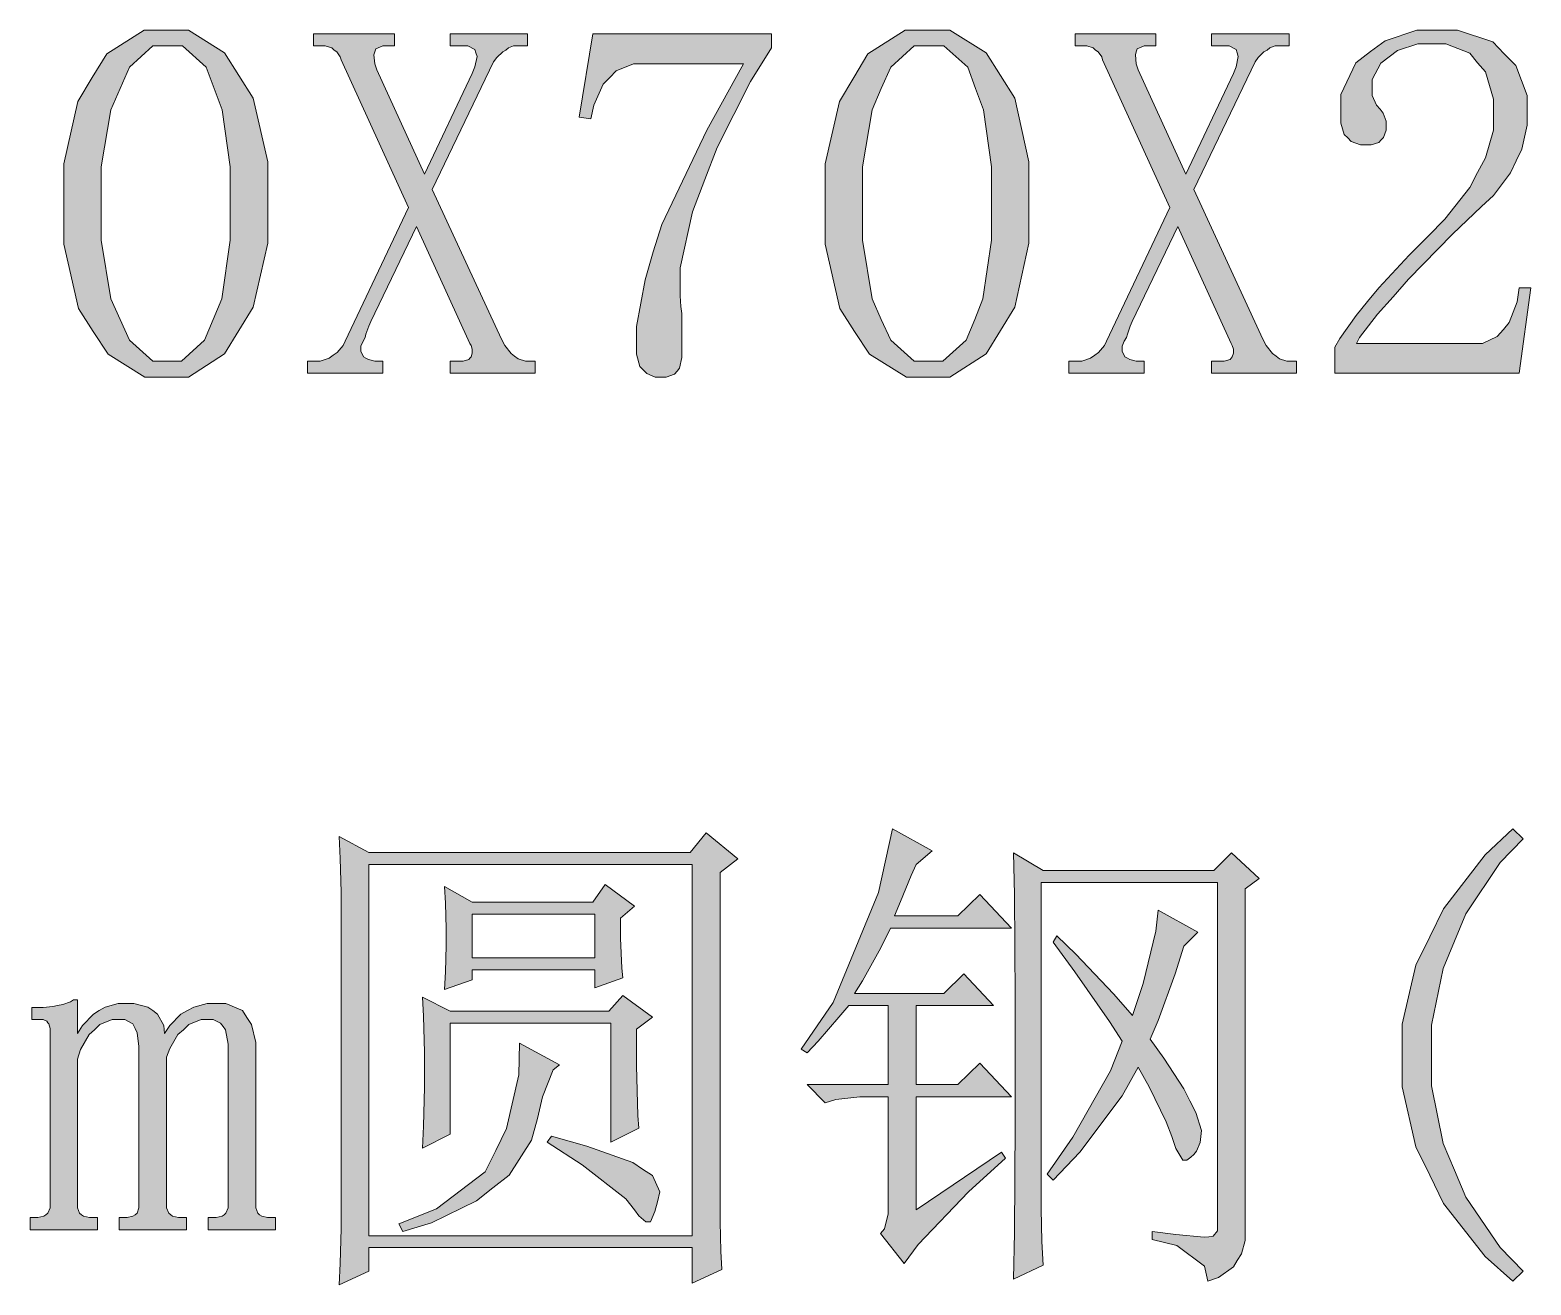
# Model space of a CAD drawing. Header units: millimetres. Extents: x 0 to 586, y 0 to 414.
# Drawn here: x 436.77 to 453.44, y 85.84 to 99.78 of the extents above; entities that cross this region are included whole.
import ezdxf

# ---------------------------------------------------------------- set-up
doc = ezdxf.new("R2010")
doc.units = ezdxf.units.MM

msp = doc.modelspace()

# ---------------------------------------------------------------- hatches: boundary and pattern name
h = msp.add_hatch(color=0)
h.paths.add_polyline_path([(438.284056, 95.923806), (438.044167, 95.923806), (437.634944, 96.177806), (437.469139, 96.431806), (437.306861, 96.685806), (437.141056, 97.401944), (437.141056, 97.864083), (437.141056, 98.294472), (437.299806, 98.985917), (437.458556, 99.2505), (437.620833, 99.515083), (438.033583, 99.779667), (438.284056, 99.779667), (438.527472, 99.779667), (438.929639, 99.525667), (439.088389, 99.275194), (439.247139, 99.021194), (439.409417, 98.315639), (439.409417, 97.864083), (439.409417, 97.412528), (439.247139, 96.699917), (439.088389, 96.442389), (438.929639, 96.181333), (438.527472, 95.923806)])
h.paths.add_polyline_path([(438.284056, 99.603278), (438.132361, 99.603278), (437.871306, 99.366917), (437.769, 99.130556), (437.663167, 98.894194), (437.557333, 98.259194), (437.557333, 97.864083), (437.557333, 97.444278), (437.663167, 96.795167), (437.769, 96.562333), (437.871306, 96.333028), (438.132361, 96.100194), (438.284056, 96.100194), (438.449861, 96.100194), (438.707389, 96.333028), (438.802639, 96.562333), (438.897889, 96.795167), (438.989611, 97.444278), (438.989611, 97.864083), (438.989611, 98.259194), (438.901417, 98.894194), (438.813222, 99.130556), (438.725028, 99.366917), (438.460444, 99.603278)])
h = msp.add_hatch(color=0)
h.dxf.hatch_style = 2
h.paths.add_polyline_path([(441.236806, 98.008722), (442.005861, 96.343611), (442.041139, 96.276583), (442.111694, 96.184861), (442.1505, 96.156639), (442.189306, 96.128417), (442.270444, 96.100194), (442.316306, 96.100194), (442.379806, 96.100194), (442.379806, 95.966139), (441.434361, 95.966139), (441.434361, 96.100194), (441.522556, 96.100194), (441.579, 96.100194), (441.6425, 96.117833), (441.653083, 96.135472), (441.667194, 96.149583), (441.677778, 96.188389), (441.677778, 96.213083), (441.677778, 96.23425), (441.667194, 96.276583), (441.653083, 96.29775), (441.060417, 97.595972), (440.552417, 96.541167), (440.53125, 96.48825), (440.4995, 96.400056), (440.488917, 96.364778), (440.46775, 96.322444), (440.443056, 96.266), (440.443056, 96.255417), (440.443056, 96.213083), (440.471278, 96.149583), (440.4995, 96.135472), (440.527722, 96.117833), (440.598278, 96.100194), (440.640611, 96.100194), (440.686472, 96.100194), (440.686472, 95.966139), (439.850389, 95.966139), (439.850389, 96.100194), (439.938583, 96.100194), (439.9915, 96.100194), (440.090278, 96.135472), (440.136139, 96.167222), (440.178472, 96.198972), (440.2455, 96.276583), (440.266667, 96.322444), (440.972222, 97.807639), (440.224333, 99.448056), (440.21375, 99.483333), (440.174944, 99.53625), (440.146722, 99.557417), (440.1185, 99.582111), (440.047944, 99.603278), (440.005611, 99.603278), (439.917417, 99.603278), (439.917417, 99.737333), (440.817, 99.737333), (440.817, 99.603278), (440.7535, 99.603278), (440.686472, 99.603278), (440.608861, 99.571528), (440.598278, 99.53625), (440.587694, 99.5045), (440.598278, 99.405722), (440.619444, 99.338694), (441.148611, 98.178056), (441.677778, 99.296361), (441.709528, 99.370444), (441.734222, 99.486861), (441.720111, 99.525667), (441.709528, 99.564472), (441.631917, 99.603278), (441.568417, 99.603278), (441.434361, 99.603278), (441.434361, 99.737333), (442.295139, 99.737333), (442.295139, 99.603278), (442.161083, 99.603278), (442.139917, 99.603278), (442.083472, 99.582111), (442.051722, 99.557417), (442.019972, 99.53625), (441.952944, 99.47275), (441.917667, 99.426889)])
h = msp.add_hatch(color=0)
h.dxf.hatch_style = 2
h.paths.add_polyline_path([(445.004472, 99.582111), (444.771639, 99.208167), (444.401222, 98.474389), (444.263639, 98.118083), (444.126056, 97.75825), (443.988472, 97.137361), (443.988472, 96.872778), (443.988472, 96.826917), (443.999056, 96.706972), (444.009639, 96.629361), (444.009639, 96.541167), (444.009639, 96.343611), (444.009639, 96.230722), (444.009639, 96.142528), (443.981417, 96.022583), (443.956722, 95.990833), (443.9285, 95.955556), (443.83325, 95.923806), (443.76975, 95.923806), (443.713306, 95.923806), (443.621583, 95.962611), (443.582778, 96.001417), (443.543972, 96.040222), (443.505167, 96.177806), (443.505167, 96.276583), (443.505167, 96.484722), (443.600417, 97.003306), (443.692139, 97.31375), (443.787389, 97.620667), (444.288333, 98.668417), (444.694028, 99.405722), (443.593361, 99.405722), (443.473417, 99.405722), (443.279389, 99.328111), (443.208833, 99.2505), (443.13475, 99.176417), (443.032444, 98.943583), (442.997167, 98.791889), (442.866639, 98.813056), (443.021861, 99.737333), (445.004472, 99.737333)])
h = msp.add_hatch(color=0)
h.paths.add_polyline_path([(446.743667, 95.923806), (446.503778, 95.923806), (446.094556, 96.177806), (445.92875, 96.431806), (445.762944, 96.685806), (445.600667, 97.401944), (445.600667, 97.864083), (445.600667, 98.294472), (445.759417, 98.985917), (445.918167, 99.2505), (446.076917, 99.515083), (446.489667, 99.779667), (446.743667, 99.779667), (446.987083, 99.779667), (447.38925, 99.525667), (447.548, 99.275194), (447.70675, 99.021194), (447.8655, 98.315639), (447.8655, 97.864083), (447.8655, 97.412528), (447.70675, 96.699917), (447.548, 96.442389), (447.38925, 96.181333), (446.987083, 95.923806)])
h.paths.add_polyline_path([(446.743667, 99.603278), (446.588444, 99.603278), (446.330917, 99.366917), (446.225083, 99.130556), (446.122778, 98.894194), (446.016944, 98.259194), (446.016944, 97.864083), (446.016944, 97.444278), (446.122778, 96.795167), (446.225083, 96.562333), (446.330917, 96.333028), (446.588444, 96.100194), (446.743667, 96.100194), (446.909472, 96.100194), (447.167, 96.333028), (447.26225, 96.562333), (447.353972, 96.795167), (447.449222, 97.444278), (447.449222, 97.864083), (447.449222, 98.259194), (447.361028, 98.894194), (447.272833, 99.130556), (447.184639, 99.366917), (446.920056, 99.603278)])
h = msp.add_hatch(color=0)
h.dxf.hatch_style = 2
h.paths.add_polyline_path([(449.696417, 98.008722), (450.465472, 96.343611), (450.50075, 96.276583), (450.571306, 96.184861), (450.610111, 96.156639), (450.648917, 96.128417), (450.730056, 96.100194), (450.775917, 96.100194), (450.839417, 96.100194), (450.839417, 95.966139), (449.893972, 95.966139), (449.893972, 96.100194), (449.982167, 96.100194), (450.035083, 96.100194), (450.102111, 96.117833), (450.112694, 96.135472), (450.123278, 96.149583), (450.137389, 96.188389), (450.137389, 96.213083), (450.137389, 96.23425), (450.123278, 96.276583), (450.112694, 96.29775), (449.520028, 97.595972), (449.012028, 96.541167), (448.990861, 96.48825), (448.959111, 96.400056), (448.948528, 96.364778), (448.923833, 96.322444), (448.902667, 96.266), (448.902667, 96.255417), (448.902667, 96.213083), (448.930889, 96.149583), (448.959111, 96.135472), (448.987333, 96.117833), (449.057889, 96.100194), (449.100222, 96.100194), (449.146083, 96.100194), (449.146083, 95.966139), (448.31, 95.966139), (448.31, 96.100194), (448.398194, 96.100194), (448.451111, 96.100194), (448.549889, 96.135472), (448.59575, 96.167222), (448.638083, 96.198972), (448.705111, 96.276583), (448.726278, 96.322444), (449.431833, 97.807639), (448.683944, 99.448056), (448.673361, 99.483333), (448.634556, 99.53625), (448.606333, 99.557417), (448.578111, 99.582111), (448.507556, 99.603278), (448.465222, 99.603278), (448.377028, 99.603278), (448.377028, 99.737333), (449.276611, 99.737333), (449.276611, 99.603278), (449.213111, 99.603278), (449.146083, 99.603278), (449.068472, 99.571528), (449.057889, 99.53625), (449.047306, 99.5045), (449.057889, 99.405722), (449.079056, 99.338694), (449.608222, 98.178056), (450.137389, 99.296361), (450.169139, 99.370444), (450.190306, 99.486861), (450.179722, 99.525667), (450.169139, 99.564472), (450.091528, 99.603278), (450.028028, 99.603278), (449.893972, 99.603278), (449.893972, 99.737333), (450.75475, 99.737333), (450.75475, 99.603278), (450.620694, 99.603278), (450.599528, 99.603278), (450.543083, 99.582111), (450.511333, 99.557417), (450.476056, 99.53625), (450.412556, 99.47275), (450.377278, 99.426889)])
h = msp.add_hatch(color=0)
h.dxf.hatch_style = 2
h.paths.add_polyline_path([(453.026639, 98.813056), (453.026639, 99.010611), (452.938444, 99.314), (452.85025, 99.416306), (452.762056, 99.522139), (452.497472, 99.627972), (452.321083, 99.627972), (452.187028, 99.627972), (451.96125, 99.553889), (451.866, 99.483333), (451.774278, 99.412778), (451.679028, 99.229333), (451.679028, 99.119972), (451.679028, 99.052944), (451.724889, 98.943583), (451.767222, 98.90125), (451.8025, 98.855389), (451.83425, 98.767194), (451.83425, 98.724861), (451.83425, 98.668417), (451.806028, 98.587278), (451.777806, 98.559056), (451.753111, 98.530833), (451.668444, 98.502611), (451.615528, 98.502611), (451.5485, 98.502611), (451.446194, 98.541417), (451.407389, 98.580222), (451.368583, 98.619028), (451.329778, 98.746028), (451.329778, 98.834222), (451.329778, 99.063528), (451.495583, 99.416306), (451.661389, 99.539778), (451.823667, 99.659722), (452.176444, 99.779667), (452.363417, 99.779667), (452.628, 99.779667), (453.019583, 99.649139), (453.146583, 99.515083), (453.273583, 99.384556), (453.400583, 99.052944), (453.400583, 98.855389), (453.400583, 98.721333), (453.340611, 98.45675), (453.277111, 98.326222), (453.217139, 98.192167), (453.026639, 97.941694), (452.892583, 97.818222), (452.571556, 97.511306), (452.081194, 97.010361), (451.911861, 96.816333), (451.739, 96.622306), (451.537917, 96.364778), (451.502639, 96.29775), (452.804389, 96.29775), (452.903167, 96.29775), (453.068972, 96.375361), (453.136, 96.452972), (453.1995, 96.530583), (453.287694, 96.759889), (453.312389, 96.915111), (453.442917, 96.915111), (453.312389, 95.966139), (451.26275, 95.966139), (451.26275, 96.255417), (451.319194, 96.354194), (451.499111, 96.608194), (451.626111, 96.763417), (451.753111, 96.915111), (452.08825, 97.278472), (452.299917, 97.490139), (452.486889, 97.677111), (452.762056, 98.029889), (452.85025, 98.195694), (452.938444, 98.357972), (453.026639, 98.668417)])
h = msp.add_hatch(color=0)
h.dxf.hatch_style = 2
h.paths.add_polyline_path([(446.613139, 86.673972), (447.558583, 87.3125), (447.604444, 87.245472), (447.195222, 86.871528), (446.634306, 86.285917), (446.479083, 86.077778), (446.2145, 86.409389), (446.260361, 86.462306), (446.302694, 86.628111), (446.302694, 86.741), (446.302694, 87.929861), (446.129833, 87.929861), (445.985194, 87.929861), (445.720611, 87.898111), (445.600667, 87.862833), (445.399583, 88.063917), (446.302694, 88.063917), (446.302694, 88.942333), (445.86525, 88.942333), (445.752361, 88.811806), (445.523056, 88.547222), (445.399583, 88.416694), (445.336083, 88.459028), (445.688861, 88.977611), (446.193333, 90.198222), (446.348556, 90.903778), (446.789528, 90.660361), (446.613139, 90.508667), (446.556694, 90.385194), (446.43675, 90.099444), (446.369722, 89.937167), (447.075278, 89.937167), (447.318694, 90.177056), (447.671472, 89.803111), (446.327389, 89.803111), (446.218028, 89.584389), (446.016944, 89.2175), (445.92875, 89.076389), (446.920056, 89.076389), (447.142306, 89.295111), (447.470389, 88.942333), (446.613139, 88.942333), (446.613139, 88.063917), (447.075278, 88.063917), (447.318694, 88.303806), (447.671472, 87.929861), (446.613139, 87.929861)])
h = msp.add_hatch(color=0)
h.dxf.hatch_style = 2
h.paths.add_polyline_path([(453.354722, 90.794417), (453.100722, 90.529833), (452.719722, 89.961861), (452.592722, 89.658472), (452.465722, 89.355083), (452.338722, 88.723611), (452.338722, 88.392), (452.338722, 88.049806), (452.465722, 87.411278), (452.592722, 87.114944), (452.719722, 86.815083), (453.100722, 86.254167), (453.354722, 85.989583), (453.241833, 85.880222), (452.934917, 86.155389), (452.472778, 86.744528), (452.317556, 87.0585), (452.162333, 87.372472), (452.010639, 88.039222), (452.010639, 88.392), (452.010639, 88.734194), (452.162333, 89.390361), (452.317556, 89.704333), (452.472778, 90.018306), (452.934917, 90.618028), (453.241833, 90.903778)])
h = msp.add_hatch(color=0)
h.paths.add_polyline_path([(440.203167, 85.837889), (440.21375, 86.077778), (440.224333, 86.465833), (440.224333, 86.606944), (440.224333, 90.067694), (440.224333, 90.20175), (440.21375, 90.575694), (440.203167, 90.819111), (440.53125, 90.642722), (444.101361, 90.642722), (444.27775, 90.861444), (444.630528, 90.572167), (444.432972, 90.420472), (444.432972, 86.673972), (444.432972, 86.539917), (444.443556, 86.211833), (444.454139, 86.01075), (444.122528, 85.859056), (444.122528, 86.254167), (440.53125, 86.254167), (440.53125, 85.989583)])
h.paths.add_polyline_path([(440.53125, 90.508667), (440.53125, 86.384694), (444.122528, 86.384694), (444.122528, 90.508667)])
h = msp.add_hatch(color=0)
h.dxf.hatch_style = 2
h.paths.add_polyline_path([(447.692639, 85.901389), (447.703222, 86.419972), (447.713806, 87.63), (447.713806, 88.324972), (447.713806, 89.019944), (447.703222, 90.177056), (447.692639, 90.639194), (448.02425, 90.441639), (449.918667, 90.441639), (450.116222, 90.639194), (450.423139, 90.353444), (450.267917, 90.240556), (450.267917, 86.409389), (450.267917, 86.331778), (450.225583, 86.183611), (450.179722, 86.109528), (450.137389, 86.038972), (449.971583, 85.922556), (449.851639, 85.880222), (449.816361, 86.046028), (449.509444, 86.275333), (449.234278, 86.342361), (449.234278, 86.430556), (449.498861, 86.398806), (449.812833, 86.370583), (449.862222, 86.374111), (449.911611, 86.381167), (449.961, 86.441139), (449.961, 86.497583), (449.961, 90.307583), (447.999556, 90.307583), (447.999556, 86.783333), (447.999556, 86.684556), (448.010139, 86.321194), (448.02425, 86.056611)])
h = msp.add_hatch(color=0)
h.paths.add_polyline_path([(441.370861, 89.118722), (441.381444, 89.316278), (441.392028, 89.609083), (441.392028, 89.704333), (441.392028, 89.796056), (441.381444, 90.078278), (441.370861, 90.26525), (441.677778, 90.088861), (443.021861, 90.088861), (443.155917, 90.286417), (443.484, 90.046528), (443.328778, 89.912472), (443.328778, 89.690222), (443.342889, 89.358611), (443.353472, 89.24925), (443.043028, 89.139889), (443.043028, 89.337444), (441.677778, 89.337444), (441.677778, 89.228083)])
h.paths.add_polyline_path([(441.677778, 89.958333), (441.677778, 89.4715), (443.043028, 89.4715), (443.043028, 89.958333)])
h = msp.add_hatch(color=0)
h.dxf.hatch_style = 2
h.paths.add_polyline_path([(448.175944, 89.714917), (448.387611, 89.513833), (448.803889, 89.072861), (449.015556, 88.832972), (449.1355, 89.18575), (449.276611, 89.767833), (449.301306, 90.000667), (449.742278, 89.75725), (449.587056, 89.602028), (449.488278, 89.295111), (449.301306, 88.776528), (449.213111, 88.568389), (449.364806, 88.356722), (449.587056, 88.018056), (449.654083, 87.884), (449.717583, 87.753472), (449.781083, 87.552389), (449.774028, 87.488889), (449.766972, 87.421861), (449.728167, 87.323083), (449.696417, 87.287806), (449.664667, 87.256056), (449.618806, 87.224306), (449.608222, 87.224306), (449.576472, 87.224306), (449.498861, 87.354833), (449.453, 87.488889), (449.3895, 87.651167), (449.202528, 88.039222), (449.079056, 88.257944), (448.902667, 87.940444), (448.429944, 87.3125), (448.133611, 87.002056), (448.066583, 87.069083), (448.352333, 87.478306), (448.772139, 88.215611), (448.902667, 88.547222), (448.761556, 88.765944), (448.3735, 89.316278), (448.133611, 89.647889)])
h = msp.add_hatch(color=0)
h.dxf.hatch_style = 2
h.paths.add_polyline_path([(441.127444, 89.034056), (441.434361, 88.878833), (443.19825, 88.878833), (443.353472, 89.055222), (443.681556, 88.811806), (443.505167, 88.681278), (443.505167, 88.272056), (443.519278, 87.721722), (443.529861, 87.580611), (443.219417, 87.425389), (443.219417, 88.748306), (441.434361, 88.748306), (441.434361, 87.513583), (441.127444, 87.358361), (441.138028, 87.601778), (441.148611, 88.035694), (441.148611, 88.229722), (441.148611, 88.420222), (441.138028, 88.822389)])
h = msp.add_hatch(color=0)
h.dxf.hatch_style = 2
h.paths.add_polyline_path([(436.855306, 88.921167), (436.91175, 88.921167), (437.021111, 88.93175), (437.074028, 88.942333), (437.130472, 88.952917), (437.218667, 88.984667), (437.250417, 89.005833), (437.296278, 89.005833), (437.296278, 88.631889), (437.349194, 88.720083), (437.472667, 88.847083), (437.536167, 88.885889), (437.603194, 88.924694), (437.747833, 88.9635), (437.821917, 88.9635), (437.920694, 88.9635), (438.075917, 88.924694), (438.132361, 88.885889), (438.185278, 88.847083), (438.252306, 88.720083), (438.262889, 88.631889), (438.319333, 88.720083), (438.442806, 88.847083), (438.516889, 88.885889), (438.587444, 88.924694), (438.735611, 88.9635), (438.813222, 88.9635), (438.94375, 88.9635), (439.127194, 88.885889), (439.176583, 88.808278), (439.225972, 88.730667), (439.275361, 88.533111), (439.275361, 88.413167), (439.275361, 86.741), (439.275361, 86.695139), (439.296528, 86.635167), (439.317694, 86.617528), (439.342389, 86.603417), (439.405889, 86.585778), (439.45175, 86.585778), (439.494083, 86.585778), (439.494083, 86.451722), (438.746194, 86.451722), (438.746194, 86.585778), (438.792056, 86.585778), (438.834389, 86.585778), (438.901417, 86.603417), (438.922583, 86.617528), (438.94375, 86.635167), (438.968444, 86.695139), (438.968444, 86.741), (438.968444, 88.388472), (438.968444, 88.511944), (438.940222, 88.670694), (438.912, 88.7095), (438.883778, 88.748306), (438.802639, 88.787111), (438.746194, 88.787111), (438.668583, 88.787111), (438.531, 88.730667), (438.471028, 88.674222), (438.411056, 88.621306), (438.319333, 88.466083), (438.284056, 88.367306), (438.284056, 86.741), (438.284056, 86.695139), (438.30875, 86.635167), (438.329917, 86.617528), (438.351083, 86.603417), (438.418111, 86.585778), (438.460444, 86.585778), (438.506306, 86.585778), (438.506306, 86.451722), (437.758417, 86.451722), (437.758417, 86.585778), (437.80075, 86.585778), (437.846611, 86.585778), (437.910111, 86.603417), (437.934806, 86.617528), (437.955972, 86.635167), (437.977139, 86.695139), (437.977139, 86.741), (437.977139, 88.388472), (437.977139, 88.48725), (437.955972, 88.638944), (437.934806, 88.688333), (437.910111, 88.737722), (437.821917, 88.787111), (437.758417, 88.787111), (437.680806, 88.787111), (437.543222, 88.730667), (437.48325, 88.674222), (437.423278, 88.621306), (437.328028, 88.4555), (437.296278, 88.346139), (437.296278, 86.741), (437.296278, 86.695139), (437.317444, 86.635167), (437.338611, 86.617528), (437.359778, 86.603417), (437.426806, 86.585778), (437.472667, 86.585778), (437.515, 86.585778), (437.515, 86.451722), (436.767111, 86.451722), (436.767111, 86.585778), (436.812972, 86.585778), (436.855306, 86.585778), (436.922333, 86.603417), (436.9435, 86.617528), (436.964667, 86.635167), (436.989361, 86.695139), (436.989361, 86.741), (436.989361, 88.653056), (436.989361, 88.688333), (436.97525, 88.737722), (436.964667, 88.751833), (436.954083, 88.769472), (436.91175, 88.787111), (436.876472, 88.787111), (436.788278, 88.787111), (436.788278, 88.921167)])
h = msp.add_hatch(color=0)
h.dxf.hatch_style = 2
h.paths.add_polyline_path([(442.206944, 88.526056), (442.647917, 88.282639), (442.580889, 88.229722), (442.460944, 87.929861), (442.4045, 87.686444), (442.337472, 87.446556), (442.090528, 87.0585), (441.910611, 86.917389), (441.727167, 86.77275), (441.226222, 86.529333), (440.908722, 86.430556), (440.862861, 86.51875), (441.282667, 86.684556), (441.822417, 87.093778), (441.942361, 87.333667), (442.062306, 87.577083), (442.196361, 88.173278)])
h = msp.add_hatch(color=0)
h.dxf.hatch_style = 2
h.paths.add_polyline_path([(442.559722, 87.492417), (442.954833, 87.379528), (443.462833, 87.199611), (443.572194, 87.125528), (443.681556, 87.054972), (443.766222, 86.871528), (443.738, 86.762167), (443.709778, 86.652806), (443.660389, 86.539917), (443.639222, 86.539917), (443.607472, 86.539917), (443.529861, 86.606944), (443.484, 86.673972), (443.385222, 86.793917), (442.901917, 87.171389), (442.513861, 87.425389)])

# ---------------------------------------------------------------- linework, layer by layer
at = {"color": 0, "lineweight": 0}
for points in [[(438.284056, 95.923806), (438.044167, 95.923806), (437.634944, 96.177806), (437.469139, 96.431806), (437.306861, 96.685806), (437.141056, 97.401944), (437.141056, 97.864083), (437.141056, 98.294472), (437.299806, 98.985917), (437.458556, 99.2505), (437.620833, 99.515083), (438.033583, 99.779667), (438.284056, 99.779667), (438.527472, 99.779667), (438.929639, 99.525667), (439.088389, 99.275194), (439.247139, 99.021194), (439.409417, 98.315639), (439.409417, 97.864083), (439.409417, 97.412528), (439.247139, 96.699917), (439.088389, 96.442389), (438.929639, 96.181333), (438.527472, 95.923806)], [(441.236806, 98.008722), (442.005861, 96.343611), (442.041139, 96.276583), (442.111694, 96.184861), (442.1505, 96.156639), (442.189306, 96.128417), (442.270444, 96.100194), (442.316306, 96.100194), (442.379806, 96.100194), (442.379806, 95.966139), (441.434361, 95.966139), (441.434361, 96.100194), (441.522556, 96.100194), (441.579, 96.100194), (441.6425, 96.117833), (441.653083, 96.135472), (441.667194, 96.149583), (441.677778, 96.188389), (441.677778, 96.213083), (441.677778, 96.23425), (441.667194, 96.276583), (441.653083, 96.29775), (441.060417, 97.595972), (440.552417, 96.541167), (440.53125, 96.48825), (440.4995, 96.400056), (440.488917, 96.364778), (440.46775, 96.322444), (440.443056, 96.266), (440.443056, 96.255417), (440.443056, 96.213083), (440.471278, 96.149583), (440.4995, 96.135472), (440.527722, 96.117833), (440.598278, 96.100194), (440.640611, 96.100194), (440.686472, 96.100194), (440.686472, 95.966139), (439.850389, 95.966139), (439.850389, 96.100194), (439.938583, 96.100194), (439.9915, 96.100194), (440.090278, 96.135472), (440.136139, 96.167222), (440.178472, 96.198972), (440.2455, 96.276583), (440.266667, 96.322444), (440.972222, 97.807639), (440.224333, 99.448056), (440.21375, 99.483333), (440.174944, 99.53625), (440.146722, 99.557417), (440.1185, 99.582111), (440.047944, 99.603278), (440.005611, 99.603278), (439.917417, 99.603278), (439.917417, 99.737333), (440.817, 99.737333), (440.817, 99.603278), (440.7535, 99.603278), (440.686472, 99.603278), (440.608861, 99.571528), (440.598278, 99.53625), (440.587694, 99.5045), (440.598278, 99.405722), (440.619444, 99.338694), (441.148611, 98.178056), (441.677778, 99.296361), (441.709528, 99.370444), (441.734222, 99.486861), (441.720111, 99.525667), (441.709528, 99.564472), (441.631917, 99.603278), (441.568417, 99.603278), (441.434361, 99.603278), (441.434361, 99.737333), (442.295139, 99.737333), (442.295139, 99.603278), (442.161083, 99.603278), (442.139917, 99.603278), (442.083472, 99.582111), (442.051722, 99.557417), (442.019972, 99.53625), (441.952944, 99.47275), (441.917667, 99.426889)], [(445.004472, 99.582111), (444.771639, 99.208167), (444.401222, 98.474389), (444.263639, 98.118083), (444.126056, 97.75825), (443.988472, 97.137361), (443.988472, 96.872778), (443.988472, 96.826917), (443.999056, 96.706972), (444.009639, 96.629361), (444.009639, 96.541167), (444.009639, 96.343611), (444.009639, 96.230722), (444.009639, 96.142528), (443.981417, 96.022583), (443.956722, 95.990833), (443.9285, 95.955556), (443.83325, 95.923806), (443.76975, 95.923806), (443.713306, 95.923806), (443.621583, 95.962611), (443.582778, 96.001417), (443.543972, 96.040222), (443.505167, 96.177806), (443.505167, 96.276583), (443.505167, 96.484722), (443.600417, 97.003306), (443.692139, 97.31375), (443.787389, 97.620667), (444.288333, 98.668417), (444.694028, 99.405722), (443.593361, 99.405722), (443.473417, 99.405722), (443.279389, 99.328111), (443.208833, 99.2505), (443.13475, 99.176417), (443.032444, 98.943583), (442.997167, 98.791889), (442.866639, 98.813056), (443.021861, 99.737333), (445.004472, 99.737333)], [(446.743667, 95.923806), (446.503778, 95.923806), (446.094556, 96.177806), (445.92875, 96.431806), (445.762944, 96.685806), (445.600667, 97.401944), (445.600667, 97.864083), (445.600667, 98.294472), (445.759417, 98.985917), (445.918167, 99.2505), (446.076917, 99.515083), (446.489667, 99.779667), (446.743667, 99.779667), (446.987083, 99.779667), (447.38925, 99.525667), (447.548, 99.275194), (447.70675, 99.021194), (447.8655, 98.315639), (447.8655, 97.864083), (447.8655, 97.412528), (447.70675, 96.699917), (447.548, 96.442389), (447.38925, 96.181333), (446.987083, 95.923806)], [(449.696417, 98.008722), (450.465472, 96.343611), (450.50075, 96.276583), (450.571306, 96.184861), (450.610111, 96.156639), (450.648917, 96.128417), (450.730056, 96.100194), (450.775917, 96.100194), (450.839417, 96.100194), (450.839417, 95.966139), (449.893972, 95.966139), (449.893972, 96.100194), (449.982167, 96.100194), (450.035083, 96.100194), (450.102111, 96.117833), (450.112694, 96.135472), (450.123278, 96.149583), (450.137389, 96.188389), (450.137389, 96.213083), (450.137389, 96.23425), (450.123278, 96.276583), (450.112694, 96.29775), (449.520028, 97.595972), (449.012028, 96.541167), (448.990861, 96.48825), (448.959111, 96.400056), (448.948528, 96.364778), (448.923833, 96.322444), (448.902667, 96.266), (448.902667, 96.255417), (448.902667, 96.213083), (448.930889, 96.149583), (448.959111, 96.135472), (448.987333, 96.117833), (449.057889, 96.100194), (449.100222, 96.100194), (449.146083, 96.100194), (449.146083, 95.966139), (448.31, 95.966139), (448.31, 96.100194), (448.398194, 96.100194), (448.451111, 96.100194), (448.549889, 96.135472), (448.59575, 96.167222), (448.638083, 96.198972), (448.705111, 96.276583), (448.726278, 96.322444), (449.431833, 97.807639), (448.683944, 99.448056), (448.673361, 99.483333), (448.634556, 99.53625), (448.606333, 99.557417), (448.578111, 99.582111), (448.507556, 99.603278), (448.465222, 99.603278), (448.377028, 99.603278), (448.377028, 99.737333), (449.276611, 99.737333), (449.276611, 99.603278), (449.213111, 99.603278), (449.146083, 99.603278), (449.068472, 99.571528), (449.057889, 99.53625), (449.047306, 99.5045), (449.057889, 99.405722), (449.079056, 99.338694), (449.608222, 98.178056), (450.137389, 99.296361), (450.169139, 99.370444), (450.190306, 99.486861), (450.179722, 99.525667), (450.169139, 99.564472), (450.091528, 99.603278), (450.028028, 99.603278), (449.893972, 99.603278), (449.893972, 99.737333), (450.75475, 99.737333), (450.75475, 99.603278), (450.620694, 99.603278), (450.599528, 99.603278), (450.543083, 99.582111), (450.511333, 99.557417), (450.476056, 99.53625), (450.412556, 99.47275), (450.377278, 99.426889)], [(453.026639, 98.813056), (453.026639, 99.010611), (452.938444, 99.314), (452.85025, 99.416306), (452.762056, 99.522139), (452.497472, 99.627972), (452.321083, 99.627972), (452.187028, 99.627972), (451.96125, 99.553889), (451.866, 99.483333), (451.774278, 99.412778), (451.679028, 99.229333), (451.679028, 99.119972), (451.679028, 99.052944), (451.724889, 98.943583), (451.767222, 98.90125), (451.8025, 98.855389), (451.83425, 98.767194), (451.83425, 98.724861), (451.83425, 98.668417), (451.806028, 98.587278), (451.777806, 98.559056), (451.753111, 98.530833), (451.668444, 98.502611), (451.615528, 98.502611), (451.5485, 98.502611), (451.446194, 98.541417), (451.407389, 98.580222), (451.368583, 98.619028), (451.329778, 98.746028), (451.329778, 98.834222), (451.329778, 99.063528), (451.495583, 99.416306), (451.661389, 99.539778), (451.823667, 99.659722), (452.176444, 99.779667), (452.363417, 99.779667), (452.628, 99.779667), (453.019583, 99.649139), (453.146583, 99.515083), (453.273583, 99.384556), (453.400583, 99.052944), (453.400583, 98.855389), (453.400583, 98.721333), (453.340611, 98.45675), (453.277111, 98.326222), (453.217139, 98.192167), (453.026639, 97.941694), (452.892583, 97.818222), (452.571556, 97.511306), (452.081194, 97.010361), (451.911861, 96.816333), (451.739, 96.622306), (451.537917, 96.364778), (451.502639, 96.29775), (452.804389, 96.29775), (452.903167, 96.29775), (453.068972, 96.375361), (453.136, 96.452972), (453.1995, 96.530583), (453.287694, 96.759889), (453.312389, 96.915111), (453.442917, 96.915111), (453.312389, 95.966139), (451.26275, 95.966139), (451.26275, 96.255417), (451.319194, 96.354194), (451.499111, 96.608194), (451.626111, 96.763417), (451.753111, 96.915111), (452.08825, 97.278472), (452.299917, 97.490139), (452.486889, 97.677111), (452.762056, 98.029889), (452.85025, 98.195694), (452.938444, 98.357972), (453.026639, 98.668417)], [(438.284056, 99.603278), (438.132361, 99.603278), (437.871306, 99.366917), (437.769, 99.130556), (437.663167, 98.894194), (437.557333, 98.259194), (437.557333, 97.864083), (437.557333, 97.444278), (437.663167, 96.795167), (437.769, 96.562333), (437.871306, 96.333028), (438.132361, 96.100194), (438.284056, 96.100194), (438.449861, 96.100194), (438.707389, 96.333028), (438.802639, 96.562333), (438.897889, 96.795167), (438.989611, 97.444278), (438.989611, 97.864083), (438.989611, 98.259194), (438.901417, 98.894194), (438.813222, 99.130556), (438.725028, 99.366917), (438.460444, 99.603278)], [(446.743667, 99.603278), (446.588444, 99.603278), (446.330917, 99.366917), (446.225083, 99.130556), (446.122778, 98.894194), (446.016944, 98.259194), (446.016944, 97.864083), (446.016944, 97.444278), (446.122778, 96.795167), (446.225083, 96.562333), (446.330917, 96.333028), (446.588444, 96.100194), (446.743667, 96.100194), (446.909472, 96.100194), (447.167, 96.333028), (447.26225, 96.562333), (447.353972, 96.795167), (447.449222, 97.444278), (447.449222, 97.864083), (447.449222, 98.259194), (447.361028, 98.894194), (447.272833, 99.130556), (447.184639, 99.366917), (446.920056, 99.603278)], [(446.613139, 86.673972), (447.558583, 87.3125), (447.604444, 87.245472), (447.195222, 86.871528), (446.634306, 86.285917), (446.479083, 86.077778), (446.2145, 86.409389), (446.260361, 86.462306), (446.302694, 86.628111), (446.302694, 86.741), (446.302694, 87.929861), (446.129833, 87.929861), (445.985194, 87.929861), (445.720611, 87.898111), (445.600667, 87.862833), (445.399583, 88.063917), (446.302694, 88.063917), (446.302694, 88.942333), (445.86525, 88.942333), (445.752361, 88.811806), (445.523056, 88.547222), (445.399583, 88.416694), (445.336083, 88.459028), (445.688861, 88.977611), (446.193333, 90.198222), (446.348556, 90.903778), (446.789528, 90.660361), (446.613139, 90.508667), (446.556694, 90.385194), (446.43675, 90.099444), (446.369722, 89.937167), (447.075278, 89.937167), (447.318694, 90.177056), (447.671472, 89.803111), (446.327389, 89.803111), (446.218028, 89.584389), (446.016944, 89.2175), (445.92875, 89.076389), (446.920056, 89.076389), (447.142306, 89.295111), (447.470389, 88.942333), (446.613139, 88.942333), (446.613139, 88.063917), (447.075278, 88.063917), (447.318694, 88.303806), (447.671472, 87.929861), (446.613139, 87.929861)], [(453.354722, 90.794417), (453.100722, 90.529833), (452.719722, 89.961861), (452.592722, 89.658472), (452.465722, 89.355083), (452.338722, 88.723611), (452.338722, 88.392), (452.338722, 88.049806), (452.465722, 87.411278), (452.592722, 87.114944), (452.719722, 86.815083), (453.100722, 86.254167), (453.354722, 85.989583), (453.241833, 85.880222), (452.934917, 86.155389), (452.472778, 86.744528), (452.317556, 87.0585), (452.162333, 87.372472), (452.010639, 88.039222), (452.010639, 88.392), (452.010639, 88.734194), (452.162333, 89.390361), (452.317556, 89.704333), (452.472778, 90.018306), (452.934917, 90.618028), (453.241833, 90.903778)], [(440.203167, 85.837889), (440.21375, 86.077778), (440.224333, 86.465833), (440.224333, 86.606944), (440.224333, 90.067694), (440.224333, 90.20175), (440.21375, 90.575694), (440.203167, 90.819111), (440.53125, 90.642722), (444.101361, 90.642722), (444.27775, 90.861444), (444.630528, 90.572167), (444.432972, 90.420472), (444.432972, 86.673972), (444.432972, 86.539917), (444.443556, 86.211833), (444.454139, 86.01075), (444.122528, 85.859056), (444.122528, 86.254167), (440.53125, 86.254167), (440.53125, 85.989583)], [(447.692639, 85.901389), (447.703222, 86.419972), (447.713806, 87.63), (447.713806, 88.324972), (447.713806, 89.019944), (447.703222, 90.177056), (447.692639, 90.639194), (448.02425, 90.441639), (449.918667, 90.441639), (450.116222, 90.639194), (450.423139, 90.353444), (450.267917, 90.240556), (450.267917, 86.409389), (450.267917, 86.331778), (450.225583, 86.183611), (450.179722, 86.109528), (450.137389, 86.038972), (449.971583, 85.922556), (449.851639, 85.880222), (449.816361, 86.046028), (449.509444, 86.275333), (449.234278, 86.342361), (449.234278, 86.430556), (449.498861, 86.398806), (449.812833, 86.370583), (449.862222, 86.374111), (449.911611, 86.381167), (449.961, 86.441139), (449.961, 86.497583), (449.961, 90.307583), (447.999556, 90.307583), (447.999556, 86.783333), (447.999556, 86.684556), (448.010139, 86.321194), (448.02425, 86.056611)], [(440.53125, 90.508667), (440.53125, 86.384694), (444.122528, 86.384694), (444.122528, 90.508667)], [(441.370861, 89.118722), (441.381444, 89.316278), (441.392028, 89.609083), (441.392028, 89.704333), (441.392028, 89.796056), (441.381444, 90.078278), (441.370861, 90.26525), (441.677778, 90.088861), (443.021861, 90.088861), (443.155917, 90.286417), (443.484, 90.046528), (443.328778, 89.912472), (443.328778, 89.690222), (443.342889, 89.358611), (443.353472, 89.24925), (443.043028, 89.139889), (443.043028, 89.337444), (441.677778, 89.337444), (441.677778, 89.228083)], [(441.677778, 89.958333), (441.677778, 89.4715), (443.043028, 89.4715), (443.043028, 89.958333)], [(448.175944, 89.714917), (448.387611, 89.513833), (448.803889, 89.072861), (449.015556, 88.832972), (449.1355, 89.18575), (449.276611, 89.767833), (449.301306, 90.000667), (449.742278, 89.75725), (449.587056, 89.602028), (449.488278, 89.295111), (449.301306, 88.776528), (449.213111, 88.568389), (449.364806, 88.356722), (449.587056, 88.018056), (449.654083, 87.884), (449.717583, 87.753472), (449.781083, 87.552389), (449.774028, 87.488889), (449.766972, 87.421861), (449.728167, 87.323083), (449.696417, 87.287806), (449.664667, 87.256056), (449.618806, 87.224306), (449.608222, 87.224306), (449.576472, 87.224306), (449.498861, 87.354833), (449.453, 87.488889), (449.3895, 87.651167), (449.202528, 88.039222), (449.079056, 88.257944), (448.902667, 87.940444), (448.429944, 87.3125), (448.133611, 87.002056), (448.066583, 87.069083), (448.352333, 87.478306), (448.772139, 88.215611), (448.902667, 88.547222), (448.761556, 88.765944), (448.3735, 89.316278), (448.133611, 89.647889)], [(441.127444, 89.034056), (441.434361, 88.878833), (443.19825, 88.878833), (443.353472, 89.055222), (443.681556, 88.811806), (443.505167, 88.681278), (443.505167, 88.272056), (443.519278, 87.721722), (443.529861, 87.580611), (443.219417, 87.425389), (443.219417, 88.748306), (441.434361, 88.748306), (441.434361, 87.513583), (441.127444, 87.358361), (441.138028, 87.601778), (441.148611, 88.035694), (441.148611, 88.229722), (441.148611, 88.420222), (441.138028, 88.822389)], [(436.855306, 88.921167), (436.91175, 88.921167), (437.021111, 88.93175), (437.074028, 88.942333), (437.130472, 88.952917), (437.218667, 88.984667), (437.250417, 89.005833), (437.296278, 89.005833), (437.296278, 88.631889), (437.349194, 88.720083), (437.472667, 88.847083), (437.536167, 88.885889), (437.603194, 88.924694), (437.747833, 88.9635), (437.821917, 88.9635), (437.920694, 88.9635), (438.075917, 88.924694), (438.132361, 88.885889), (438.185278, 88.847083), (438.252306, 88.720083), (438.262889, 88.631889), (438.319333, 88.720083), (438.442806, 88.847083), (438.516889, 88.885889), (438.587444, 88.924694), (438.735611, 88.9635), (438.813222, 88.9635), (438.94375, 88.9635), (439.127194, 88.885889), (439.176583, 88.808278), (439.225972, 88.730667), (439.275361, 88.533111), (439.275361, 88.413167), (439.275361, 86.741), (439.275361, 86.695139), (439.296528, 86.635167), (439.317694, 86.617528), (439.342389, 86.603417), (439.405889, 86.585778), (439.45175, 86.585778), (439.494083, 86.585778), (439.494083, 86.451722), (438.746194, 86.451722), (438.746194, 86.585778), (438.792056, 86.585778), (438.834389, 86.585778), (438.901417, 86.603417), (438.922583, 86.617528), (438.94375, 86.635167), (438.968444, 86.695139), (438.968444, 86.741), (438.968444, 88.388472), (438.968444, 88.511944), (438.940222, 88.670694), (438.912, 88.7095), (438.883778, 88.748306), (438.802639, 88.787111), (438.746194, 88.787111), (438.668583, 88.787111), (438.531, 88.730667), (438.471028, 88.674222), (438.411056, 88.621306), (438.319333, 88.466083), (438.284056, 88.367306), (438.284056, 86.741), (438.284056, 86.695139), (438.30875, 86.635167), (438.329917, 86.617528), (438.351083, 86.603417), (438.418111, 86.585778), (438.460444, 86.585778), (438.506306, 86.585778), (438.506306, 86.451722), (437.758417, 86.451722), (437.758417, 86.585778), (437.80075, 86.585778), (437.846611, 86.585778), (437.910111, 86.603417), (437.934806, 86.617528), (437.955972, 86.635167), (437.977139, 86.695139), (437.977139, 86.741), (437.977139, 88.388472), (437.977139, 88.48725), (437.955972, 88.638944), (437.934806, 88.688333), (437.910111, 88.737722), (437.821917, 88.787111), (437.758417, 88.787111), (437.680806, 88.787111), (437.543222, 88.730667), (437.48325, 88.674222), (437.423278, 88.621306), (437.328028, 88.4555), (437.296278, 88.346139), (437.296278, 86.741), (437.296278, 86.695139), (437.317444, 86.635167), (437.338611, 86.617528), (437.359778, 86.603417), (437.426806, 86.585778), (437.472667, 86.585778), (437.515, 86.585778), (437.515, 86.451722), (436.767111, 86.451722), (436.767111, 86.585778), (436.812972, 86.585778), (436.855306, 86.585778), (436.922333, 86.603417), (436.9435, 86.617528), (436.964667, 86.635167), (436.989361, 86.695139), (436.989361, 86.741), (436.989361, 88.653056), (436.989361, 88.688333), (436.97525, 88.737722), (436.964667, 88.751833), (436.954083, 88.769472), (436.91175, 88.787111), (436.876472, 88.787111), (436.788278, 88.787111), (436.788278, 88.921167)], [(442.206944, 88.526056), (442.647917, 88.282639), (442.580889, 88.229722), (442.460944, 87.929861), (442.4045, 87.686444), (442.337472, 87.446556), (442.090528, 87.0585), (441.910611, 86.917389), (441.727167, 86.77275), (441.226222, 86.529333), (440.908722, 86.430556), (440.862861, 86.51875), (441.282667, 86.684556), (441.822417, 87.093778), (441.942361, 87.333667), (442.062306, 87.577083), (442.196361, 88.173278)], [(442.559722, 87.492417), (442.954833, 87.379528), (443.462833, 87.199611), (443.572194, 87.125528), (443.681556, 87.054972), (443.766222, 86.871528), (443.738, 86.762167), (443.709778, 86.652806), (443.660389, 86.539917), (443.639222, 86.539917), (443.607472, 86.539917), (443.529861, 86.606944), (443.484, 86.673972), (443.385222, 86.793917), (442.901917, 87.171389), (442.513861, 87.425389)]]:
    msp.add_lwpolyline(points, close=True, dxfattribs=at)

doc.saveas('drawing.dxf')
